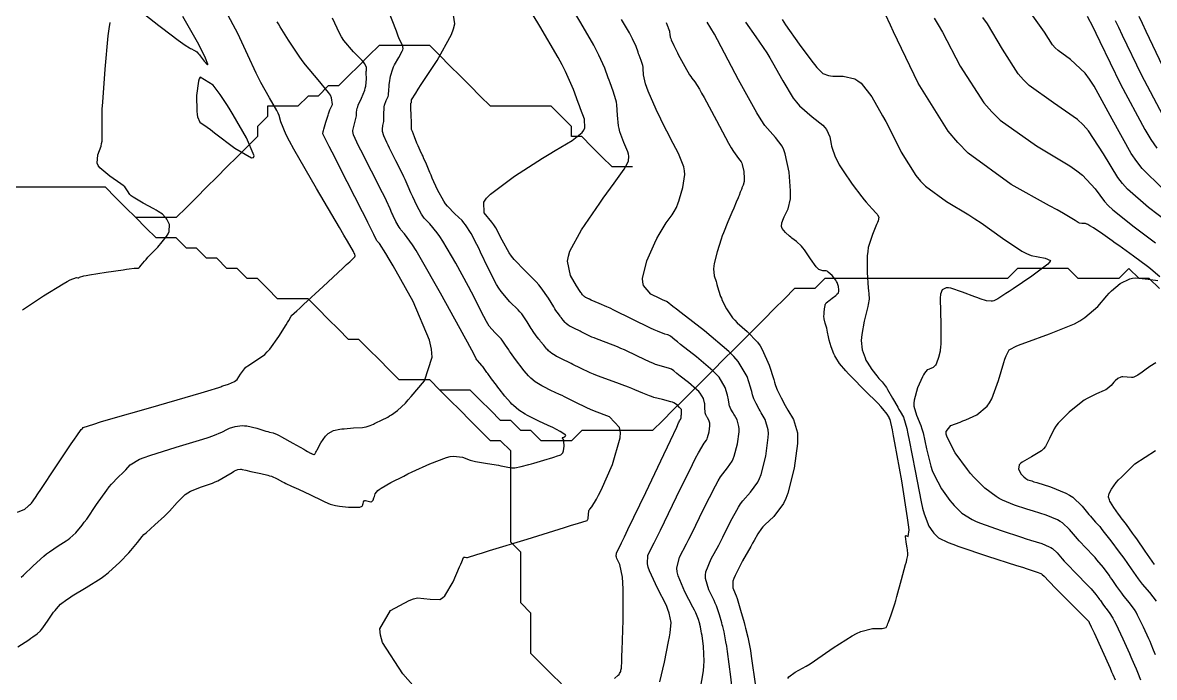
# Model space of a CAD drawing. Header units: metres. Extents: x 837117 to 838479, y 1189012 to 1191015.
# Drawn here: x 837574.9 to 837686.6, y 1190474.6 to 1190539.2 of the extents above; entities that cross this region are included whole.
import ezdxf

# ---------------------------------------------------------------- set-up
doc = ezdxf.new("R2010")
doc.units = ezdxf.units.M
doc.header["$LTSCALE"] = 0.3
for name, color, linetype in [('COTAS 10', 1, 'Continuous'), ('COTAS INT', 252, 'Continuous'), ('DRENAJE', 5, 'Continuous')]:
    doc.layers.add(name, color=color, linetype=linetype)

msp = doc.modelspace()

# ---------------------------------------------------------------- linework, layer by layer
at = {"layer": 'COTAS 10'}
for points in [[(837614.88, 1190472.2), (837612.44, 1190475), (837610.43, 1190478.09), (837610.22, 1190478.79), (837610.16, 1190479.44), (837611.21, 1190481.23), (837613.05, 1190482.24), (837613.49, 1190482.4), (837613.89, 1190482.49), (837615.11, 1190482.37), (837616.08, 1190482.33), (837616.33, 1190482.48), (837616.58, 1190482.7), (837617.4, 1190484.06), (837618.02, 1190485.53), (837618.14, 1190485.82), (837618.24, 1190486.05), (837618.4, 1190486.45), (837618.44, 1190486.49), (837618.46, 1190486.49), (837618.48, 1190486.5), (837618.59, 1190486.49), (837618.7, 1190486.48), (837618.72, 1190486.48), (837618.74, 1190486.47), (837618.78, 1190486.47), (837618.79, 1190486.47), (837618.79, 1190486.47), (837618.81, 1190486.47), (837619.72, 1190486.75), (837620.29, 1190486.92), (837620.99, 1190487.14), (837624.68, 1190488.28), (837628.37, 1190489.42), (837629.08, 1190489.64), (837629.66, 1190489.82), (837630.62, 1190490.12), (837630.69, 1190490.23), (837630.7, 1190490.28), (837630.71, 1190490.35), (837630.73, 1190490.69), (837630.79, 1190491.06), (837630.82, 1190491.15), (837630.86, 1190491.23), (837631.07, 1190491.46), (837631.54, 1190492.21), (837631.74, 1190492.62), (837631.98, 1190493.12), (837633.11, 1190495.65), (837633.88, 1190498.26), (837633.89, 1190498.8), (837633.81, 1190499.27), (837632.81, 1190500.33), (837631.33, 1190500.89), (837630.95, 1190501.05), (837630.59, 1190501.21), (837629.41, 1190501.77), (837628.39, 1190502.3), (837628.13, 1190502.43), (837627.87, 1190502.55), (837627.03, 1190502.95), (837626.32, 1190503.3), (837626.14, 1190503.39), (837625.98, 1190503.48), (837625.49, 1190503.79), (837625.07, 1190504.14), (837624.95, 1190504.25), (837624.83, 1190504.38), (837624.4, 1190504.89), (837623.97, 1190505.44), (837623.86, 1190505.58), (837623.75, 1190505.72), (837623.38, 1190506.21), (837623.05, 1190506.68), (837622.96, 1190506.81), (837622.87, 1190506.94), (837622.57, 1190507.41), (837622.24, 1190507.89), (837622.12, 1190508.02), (837622.01, 1190508.16), (837621.5, 1190508.66), (837620.96, 1190509.28), (837620.81, 1190509.5), (837620.67, 1190509.73), (837620.15, 1190510.74), (837619.46, 1190512.15), (837619.2, 1190512.64), (837618.92, 1190513.18), (837617.66, 1190515.48), (837616.38, 1190517.66), (837616.09, 1190518.11), (837615.83, 1190518.5), (837615.09, 1190519.38), (837614.54, 1190519.94), (837614.4, 1190520.12), (837614.26, 1190520.32), (837613.8, 1190521.17), (837613.41, 1190522.03), (837613.31, 1190522.24), (837613.23, 1190522.43), (837612.97, 1190523.05), (837612.65, 1190523.76), (837612.53, 1190524.02), (837612.39, 1190524.31), (837611.74, 1190525.59), (837611.11, 1190526.85), (837610.97, 1190527.13), (837610.85, 1190527.38), (837610.56, 1190528.04), (837610.43, 1190528.48), (837610.42, 1190528.59), (837610.41, 1190528.7), (837610.46, 1190529.06), (837610.54, 1190529.45), (837610.56, 1190529.57), (837610.57, 1190529.7), (837610.56, 1190530.23), (837610.58, 1190530.78), (837610.6, 1190530.92), (837610.63, 1190531.06), (837610.8, 1190531.52), (837610.97, 1190531.94), (837611, 1190532.05), (837611.02, 1190532.16), (837611.05, 1190532.53), (837611.07, 1190532.97), (837611.09, 1190533.12), (837611.11, 1190533.28), (837611.22, 1190533.93), (837611.44, 1190534.66), (837611.52, 1190534.86), (837611.61, 1190535.06), (837612.02, 1190535.78), (837612.37, 1190536.4), (837612.42, 1190536.54), (837612.45, 1190536.66), (837612.4, 1190536.98), (837612.08, 1190537.63), (837611.94, 1190537.97), (837611.79, 1190538.37), (837611.03, 1190540.38)], [(837664.84, 1190539.64), (837665.24, 1190539.01), (837665.67, 1190538.29), (837667.41, 1190534.93), (837669.73, 1190531.3), (837670.51, 1190530.42), (837671.36, 1190529.6), (837674.93, 1190527.06), (837678.23, 1190525.08), (837678.91, 1190524.61), (837679.48, 1190524.17), (837680.7, 1190522.83), (837681.62, 1190521.57), (837682.01, 1190521.17), (837682.46, 1190520.75), (837684.56, 1190519.07), (837686.66, 1190517.51)], [(837685.01, 1190539.85), (837685.34, 1190539.16), (837685.71, 1190538.38), (837687.37, 1190534.91)], [(837638.4, 1190539.22), (837638.51, 1190538.97), (837638.57, 1190538.79), (837638.59, 1190538.74), (837638.61, 1190538.69), (837638.67, 1190538.53), (837638.72, 1190538.36), (837638.73, 1190538.31), (837638.74, 1190538.26), (837638.75, 1190538.07), (837638.81, 1190537.77), (837638.85, 1190537.66), (837638.9, 1190537.53), (837639.16, 1190536.95), (837639.52, 1190536.23), (837639.63, 1190536), (837639.75, 1190535.78), (837640.24, 1190534.88), (837640.71, 1190534.07), (837640.83, 1190533.89), (837640.93, 1190533.74), (837641.22, 1190533.37), (837641.69, 1190532.65), (837641.9, 1190532.27), (837642.15, 1190531.82), (837643.35, 1190529.57), (837644.55, 1190527.32), (837644.81, 1190526.88), (837645.03, 1190526.51), (837645.54, 1190525.81), (837645.8, 1190525.49), (837645.86, 1190525.36), (837645.91, 1190525.22), (837646.05, 1190524.54), (837646.11, 1190523.85), (837646.11, 1190523.7), (837646.1, 1190523.56), (837646.01, 1190523.19), (837645.88, 1190522.92), (837645.85, 1190522.84), (837645.82, 1190522.76), (837645.71, 1190522.48), (837645.59, 1190522.16), (837645.54, 1190522.05), (837645.5, 1190521.94), (837645.31, 1190521.5), (837645.06, 1190520.92), (837644.88, 1190520.5), (837644.48, 1190519.58), (837644.04, 1190518.5), (837643.93, 1190518.18), (837643.81, 1190517.86), (837643.42, 1190516.61), (837643.14, 1190515.46), (837643.1, 1190515.19), (837643.08, 1190514.95), (837643.15, 1190514.25), (837643.32, 1190513.69), (837643.36, 1190513.54), (837643.4, 1190513.39), (837643.56, 1190512.84), (837643.77, 1190512.22), (837643.85, 1190512.03), (837643.94, 1190511.82), (837644.35, 1190511), (837644.96, 1190510.1), (837645.17, 1190509.86), (837645.4, 1190509.61), (837646.4, 1190508.74), (837647.41, 1190507.7), (837647.66, 1190507.35), (837647.88, 1190506.98), (837648.55, 1190505.42), (837649.01, 1190504.02), (837649.09, 1190503.75), (837649.16, 1190503.53), (837649.27, 1190503.17), (837649.34, 1190503.01), (837649.39, 1190502.92), (837649.44, 1190502.8), (837649.74, 1190502.22), (837650.15, 1190501.46), (837650.28, 1190501.23), (837650.41, 1190500.99), (837650.96, 1190500.08), (837651.34, 1190498.75), (837651.36, 1190498.26), (837651.35, 1190497.71), (837651.04, 1190495.26), (837650.4, 1190492.82), (837650.19, 1190492.28), (837649.96, 1190491.79), (837649.01, 1190490.5), (837648.13, 1190489.68), (837647.95, 1190489.49), (837647.79, 1190489.31), (837647.43, 1190488.8), (837647.08, 1190488.14), (837646.93, 1190487.87), (837646.76, 1190487.56), (837645.94, 1190486.13), (837645.2, 1190484.7), (837645.08, 1190484.4), (837644.99, 1190484.13), (837644.98, 1190483.48), (837645.22, 1190482.9), (837645.31, 1190482.67), (837645.39, 1190482.42), (837645.74, 1190481.27), (837646.08, 1190480.05), (837646.17, 1190479.76), (837646.24, 1190479.48), (837646.46, 1190478.62), (837646.71, 1190477.29), (837646.8, 1190476.72), (837646.9, 1190476.05), (837647.34, 1190472.89)], [(837686.71, 1190505.66), (837686.12, 1190505.31), (837685.61, 1190504.94), (837685.48, 1190504.84), (837685.35, 1190504.75), (837684.93, 1190504.45), (837684.54, 1190504.26), (837684.42, 1190504.23), (837684.3, 1190504.21), (837683.86, 1190504.24), (837683.45, 1190504.28), (837683.35, 1190504.27), (837683.25, 1190504.25), (837682.96, 1190504.12), (837682.7, 1190503.9), (837682.63, 1190503.83), (837682.56, 1190503.76), (837682.29, 1190503.44), (837681.91, 1190503.1), (837681.76, 1190503.01), (837681.6, 1190502.93), (837680.86, 1190502.62), (837679.92, 1190502.16), (837679.63, 1190501.97), (837679.33, 1190501.76), (837678.14, 1190500.79), (837677.07, 1190499.7), (837676.85, 1190499.42), (837676.66, 1190499.14), (837676.22, 1190498.21), (837675.81, 1190497.4), (837675.63, 1190497.19), (837675.42, 1190497), (837674.42, 1190496.38), (837673.51, 1190495.86), (837673.35, 1190495.72), (837673.23, 1190495.59), (837673.15, 1190495.17), (837673.34, 1190494.82), (837673.39, 1190494.73), (837673.45, 1190494.65), (837673.67, 1190494.42), (837673.87, 1190494.25), (837673.92, 1190494.22), (837673.96, 1190494.19), (837674.07, 1190494.13), (837674.46, 1190494.01), (837674.68, 1190493.94), (837674.95, 1190493.86), (837676.32, 1190493.42), (837677.83, 1190492.81), (837678.18, 1190492.61), (837678.5, 1190492.4), (837679.44, 1190491.53), (837680.1, 1190490.72), (837680.25, 1190490.53), (837680.39, 1190490.38), (837680.76, 1190489.96), (837681.16, 1190489.51), (837681.31, 1190489.32), (837681.48, 1190489.11), (837682.25, 1190488.12), (837683.09, 1190486.99), (837683.32, 1190486.69), (837683.53, 1190486.39), (837684.25, 1190485.34), (837684.95, 1190484.36), (837685.14, 1190484.1), (837685.34, 1190483.85), (837686.06, 1190483), (837686.73, 1190482.16)]]:
    msp.add_lwpolyline(points, dxfattribs=at)
at = {"layer": 'COTAS INT'}
for points in [[(837637.78, 1190474.19), (837638.23, 1190476.14), (837638.64, 1190478.19), (837638.72, 1190478.64), (837638.79, 1190479.04), (837638.91, 1190480.05), (837638.71, 1190480.99), (837638.58, 1190481.33), (837638.42, 1190481.72), (837637.56, 1190483.45), (837636.76, 1190485.15), (837636.64, 1190485.52), (837636.55, 1190485.85), (837636.6, 1190486.7), (837637.23, 1190487.92), (837637.52, 1190488.49), (837637.85, 1190489.16), (837639.43, 1190492.44), (837640.99, 1190495.64), (837641.31, 1190496.27), (837641.58, 1190496.79), (837642.15, 1190497.73), (837642.38, 1190498.04), (837642.43, 1190498.16), (837642.48, 1190498.29), (837642.63, 1190498.87), (837642.71, 1190499.45), (837642.71, 1190499.58), (837642.7, 1190499.7), (837642.62, 1190500.02), (837642.49, 1190500.24), (837642.45, 1190500.29), (837642.42, 1190500.35), (837642.32, 1190500.53), (837642.26, 1190500.73), (837642.24, 1190500.8), (837642.24, 1190500.87), (837642.23, 1190501.16), (837642.22, 1190501.5), (837642.21, 1190501.61), (837642.19, 1190501.72), (837642.07, 1190502.14), (837641.76, 1190502.66), (837641.61, 1190502.82), (837641.44, 1190503), (837640.61, 1190503.71), (837639.78, 1190504.36), (837639.61, 1190504.49), (837639.47, 1190504.61), (837639.17, 1190504.89), (837638.94, 1190505.04), (837638.83, 1190505.08), (837638.72, 1190505.12), (837638.16, 1190505.27), (837637.36, 1190505.51), (837637.09, 1190505.62), (837636.81, 1190505.74), (837635.58, 1190506.32), (837634.28, 1190506.94), (837633.94, 1190507.09), (837633.61, 1190507.23), (837632.48, 1190507.67), (837631.52, 1190508.03), (837631.29, 1190508.12), (837631.08, 1190508.21), (837630.48, 1190508.49), (837630.02, 1190508.72), (837629.91, 1190508.78), (837629.79, 1190508.84), (837629.41, 1190509.01), (837629.09, 1190509.17), (837629.02, 1190509.21), (837628.94, 1190509.25), (837628.72, 1190509.39), (837628.54, 1190509.55), (837628.48, 1190509.6), (837628.43, 1190509.65), (837628.23, 1190509.88), (837628.04, 1190510.13), (837627.99, 1190510.19), (837627.95, 1190510.26), (837627.78, 1190510.48), (837627.53, 1190510.84), (837627.43, 1190511), (837627.32, 1190511.18), (837626.8, 1190512.04), (837626.07, 1190513.06), (837625.83, 1190513.36), (837625.57, 1190513.65), (837624.48, 1190514.73), (837623.41, 1190515.86), (837623.15, 1190516.19), (837622.92, 1190516.52), (837622.21, 1190517.77), (837621.59, 1190518.97), (837621.4, 1190519.26), (837621.21, 1190519.55), (837620.45, 1190520.46), (837620.42, 1190521.52), (837620.68, 1190521.89), (837621.06, 1190522.3), (837623.43, 1190524.08), (837626.22, 1190525.85), (837626.86, 1190526.25), (837627.45, 1190526.61), (837629.13, 1190527.6), (837630.11, 1190528.37), (837630.27, 1190528.6), (837630.38, 1190528.83), (837630.34, 1190529.7), (837629.96, 1190530.7), (837629.84, 1190531), (837629.72, 1190531.33), (837629.27, 1190532.61), (837628.46, 1190534.41), (837628.13, 1190535.05), (837627.74, 1190535.77), (837625.93, 1190538.88), (837624.17, 1190541.82)], [(837641.75, 1190473.39), (837642.07, 1190475.3), (837642.11, 1190475.77), (837642.14, 1190476.23), (837642.09, 1190477.68), (837641.94, 1190478.78), (837641.9, 1190479), (837641.87, 1190479.2), (837641.8, 1190479.62), (837641.73, 1190479.85), (837641.71, 1190479.93), (837641.69, 1190480.01), (837641.6, 1190480.35), (837641.32, 1190481), (837641.19, 1190481.27), (837641.03, 1190481.58), (837640.24, 1190483.07), (837639.58, 1190484.67), (837639.5, 1190485.05), (837639.47, 1190485.41), (837639.71, 1190486.51), (837640.41, 1190487.8), (837640.65, 1190488.28), (837640.92, 1190488.82), (837642.09, 1190491.23), (837643.26, 1190493.53), (837643.52, 1190494.01), (837643.77, 1190494.42), (837644.44, 1190495.32), (837644.9, 1190495.96), (837645.02, 1190496.2), (837645.12, 1190496.47), (837645.43, 1190497.67), (837645.59, 1190498.87), (837645.59, 1190499.14), (837645.58, 1190499.39), (837645.4, 1190500.04), (837645.13, 1190500.49), (837645.06, 1190500.6), (837645, 1190500.72), (837644.79, 1190501.09), (837644.65, 1190501.42), (837644.62, 1190501.5), (837644.6, 1190501.58), (837644.58, 1190501.83), (837644.53, 1190502.18), (837644.5, 1190502.32), (837644.46, 1190502.48), (837644.23, 1190503.23), (837643.62, 1190504.24), (837643.34, 1190504.55), (837643.01, 1190504.89), (837641.4, 1190506.27), (837639.83, 1190507.48), (837639.52, 1190507.72), (837639.27, 1190507.92), (837638.83, 1190508.28), (837638.7, 1190508.37), (837638.65, 1190508.39), (837638.58, 1190508.42), (837638.27, 1190508.5), (837637.55, 1190508.77), (837637.23, 1190508.92), (837636.86, 1190509.09), (837635.06, 1190509.97), (837633.25, 1190510.86), (837632.87, 1190511.04), (837632.54, 1190511.2), (837631.78, 1190511.53), (837631.41, 1190511.67), (837631.33, 1190511.7), (837631.25, 1190511.73), (837631.02, 1190511.84), (837630.84, 1190511.93), (837630.79, 1190511.96), (837630.75, 1190511.98), (837630.61, 1190512.05), (837630.48, 1190512.11), (837630.45, 1190512.12), (837630.42, 1190512.14), (837630.34, 1190512.19), (837630.27, 1190512.25), (837630.23, 1190512.29), (837630.15, 1190512.38), (837630.08, 1190512.47), (837630.06, 1190512.5), (837630.04, 1190512.52), (837629.98, 1190512.61), (837629.78, 1190512.91), (837629.68, 1190513.07), (837629.56, 1190513.27), (837628.96, 1190514.26), (837628.68, 1190515.7), (837628.76, 1190516.17), (837628.91, 1190516.67), (837630.04, 1190518.77), (837631.49, 1190520.89), (837631.85, 1190521.4), (837632.2, 1190521.89), (837633.28, 1190523.39), (837634.08, 1190524.52), (837634.25, 1190524.76), (837634.39, 1190524.99), (837634.7, 1190525.54), (837634.72, 1190526.06), (837634.68, 1190526.25), (837634.62, 1190526.46), (837634.24, 1190527.4), (837633.83, 1190528.46), (837633.76, 1190528.76), (837633.69, 1190529.05), (837633.6, 1190530.1), (837633.54, 1190531.1), (837633.5, 1190531.36), (837633.45, 1190531.61), (837633.19, 1190532.46), (837632.87, 1190533.29), (837632.78, 1190533.53), (837632.68, 1190533.78), (837632.35, 1190534.73), (837631.77, 1190536.01), (837631.53, 1190536.47), (837631.26, 1190536.98), (837629.97, 1190539.2), (837628.56, 1190541.58)], [(837574.41, 1190490.95), (837575.15, 1190491.23), (837575.47, 1190491.54), (837575.54, 1190491.6), (837575.6, 1190491.65), (837575.71, 1190491.74), (837575.75, 1190491.77), (837575.76, 1190491.78), (837575.77, 1190491.78), (837575.8, 1190491.81), (837576.19, 1190492.38), (837576.42, 1190492.73), (837576.71, 1190493.16), (837578.21, 1190495.42), (837579.73, 1190497.68), (837580.03, 1190498.12), (837580.27, 1190498.48), (837580.71, 1190499.08), (837580.79, 1190499.16), (837580.82, 1190499.18), (837580.83, 1190499.2), (837580.9, 1190499.28), (837581.96, 1190499.63), (837582.61, 1190499.83), (837583.41, 1190500.06), (837587.58, 1190501.27), (837591.75, 1190502.47), (837592.55, 1190502.7), (837593.2, 1190502.89), (837594.28, 1190503.23), (837594.48, 1190503.31), (837594.58, 1190503.35), (837594.69, 1190503.39), (837595.25, 1190503.55), (837595.84, 1190503.82), (837595.97, 1190503.92), (837596.09, 1190504.03), (837596.43, 1190504.53), (837596.81, 1190505.08), (837596.96, 1190505.23), (837597.13, 1190505.37), (837597.91, 1190505.85), (837598.82, 1190506.5), (837599.06, 1190506.75), (837599.31, 1190507.02), (837600.21, 1190508.25), (837600.93, 1190509.41), (837601.07, 1190509.64), (837601.18, 1190509.83), (837601.38, 1190510.19), (837601.41, 1190510.28), (837601.42, 1190510.29), (837601.43, 1190510.31), (837601.46, 1190510.33), (837601.96, 1190510.78), (837602.26, 1190511.05), (837602.63, 1190511.4), (837604.57, 1190513.2), (837606.51, 1190515), (837606.88, 1190515.36), (837607.19, 1190515.64), (837607.7, 1190516.13), (837607.74, 1190516.21), (837607.74, 1190516.23), (837607.74, 1190516.25), (837607.71, 1190516.33), (837607.68, 1190516.4), (837607.67, 1190516.41), (837607.66, 1190516.42), (837607.65, 1190516.44), (837607.65, 1190516.44), (837607.65, 1190516.45), (837607.64, 1190516.45), (837607.64, 1190516.45), (837607.64, 1190516.46), (837607.64, 1190516.46), (837607.64, 1190516.46), (837607.64, 1190516.46), (837607.62, 1190516.49), (837607.6, 1190516.53), (837607.55, 1190516.63), (837606.96, 1190517.66), (837606.6, 1190518.26), (837606.17, 1190519), (837603.91, 1190522.84), (837601.68, 1190526.73), (837601.25, 1190527.51), (837600.91, 1190528.16), (837600.38, 1190529.43), (837600.23, 1190530.05), (837600.12, 1190530.29), (837599.99, 1190530.56), (837599.29, 1190531.8), (837598.42, 1190533.32), (837598.19, 1190533.77), (837597.96, 1190534.23), (837597.14, 1190535.99), (837596.35, 1190537.72), (837596.14, 1190538.15), (837595.93, 1190538.56), (837595.2, 1190539.91)], [(837574.45, 1190477.65), (837575.53, 1190478.36), (837575.75, 1190478.51), (837575.95, 1190478.64), (837576.38, 1190478.93), (837576.68, 1190479.24), (837576.79, 1190479.38), (837576.91, 1190479.53), (837577.44, 1190480.28), (837577.99, 1190481.06), (837578.13, 1190481.24), (837578.26, 1190481.41), (837578.67, 1190481.86), (837579.28, 1190482.32), (837579.54, 1190482.49), (837579.83, 1190482.68), (837581.2, 1190483.49), (837582.69, 1190484.44), (837583.06, 1190484.71), (837583.41, 1190484.99), (837584.53, 1190486), (837585.41, 1190486.92), (837585.61, 1190487.14), (837585.78, 1190487.35), (837586.25, 1190487.96), (837586.72, 1190488.53), (837586.9, 1190488.72), (837587.1, 1190488.91), (837587.98, 1190489.7), (837588.93, 1190490.55), (837589.17, 1190490.79), (837589.4, 1190491.03), (837590.17, 1190491.9), (837590.97, 1190492.67), (837591.23, 1190492.84), (837591.5, 1190493), (837592.58, 1190493.45), (837593.67, 1190493.81), (837593.93, 1190493.92), (837594.19, 1190494.03), (837594.98, 1190494.47), (837595.59, 1190494.85), (837595.72, 1190494.93), (837595.84, 1190495), (837596.16, 1190495.14), (837596.42, 1190495.17), (837596.5, 1190495.16), (837596.59, 1190495.15), (837596.96, 1190495.07), (837597.43, 1190494.94), (837597.59, 1190494.91), (837597.75, 1190494.87), (837598.42, 1190494.75), (837599.11, 1190494.59), (837599.29, 1190494.53), (837599.46, 1190494.47), (837600.03, 1190494.21), (837600.57, 1190493.92), (837600.72, 1190493.85), (837600.88, 1190493.77), (837601.46, 1190493.51), (837602.13, 1190493.22), (837602.34, 1190493.12), (837602.57, 1190493.01), (837603.47, 1190492.57), (837604.33, 1190492.15), (837604.54, 1190492.05), (837604.72, 1190491.97), (837605.26, 1190491.73), (837605.79, 1190491.58), (837605.98, 1190491.55), (837606.19, 1190491.52), (837607.07, 1190491.44), (837607.89, 1190491.42), (837608.05, 1190491.42), (837608.18, 1190491.44), (837608.42, 1190491.52), (837608.48, 1190491.66), (837608.5, 1190491.71), (837608.51, 1190491.75), (837608.56, 1190491.94), (837608.66, 1190492.08), (837608.71, 1190492.09), (837608.76, 1190492.1), (837609, 1190492.02), (837609.26, 1190491.96), (837609.31, 1190491.96), (837609.36, 1190491.98), (837609.5, 1190492.13), (837609.58, 1190492.36), (837609.61, 1190492.43), (837609.63, 1190492.49), (837609.69, 1190492.74), (837609.96, 1190493.06), (837610.11, 1190493.18), (837610.3, 1190493.3), (837611.23, 1190493.85), (837612.52, 1190494.5), (837612.92, 1190494.7), (837613.35, 1190494.91), (837615.09, 1190495.71), (837616.73, 1190496.32), (837617.09, 1190496.41), (837617.43, 1190496.46), (837618.31, 1190496.36), (837619.08, 1190496.06), (837619.33, 1190495.99), (837619.61, 1190495.92), (837620.77, 1190495.72), (837621.86, 1190495.56), (837622.1, 1190495.52), (837622.3, 1190495.48), (837622.8, 1190495.36), (837623.19, 1190495.31), (837623.33, 1190495.31), (837623.47, 1190495.32), (837624.1, 1190495.43), (837624.87, 1190495.63), (837625.11, 1190495.69), (837625.35, 1190495.76), (837626.34, 1190496.06), (837627.24, 1190496.34), (837627.43, 1190496.4), (837627.6, 1190496.45), (837628, 1190496.59), (837628.2, 1190496.78), (837628.24, 1190496.87), (837628.27, 1190496.97), (837628.33, 1190497.46), (837628.31, 1190497.93), (837628.3, 1190498.03), (837628.28, 1190498.1), (837628.19, 1190498.24), (837628.15, 1190498.27), (837628.17, 1190498.29), (837628.2, 1190498.3), (837628.41, 1190498.37), (837628.52, 1190498.5), (837628.48, 1190498.55), (837628.42, 1190498.61), (837627.95, 1190498.9), (837627.23, 1190499.27), (837627, 1190499.38), (837626.77, 1190499.49), (837625.84, 1190499.92), (837624.93, 1190500.37), (837624.71, 1190500.48), (837624.5, 1190500.6), (837623.88, 1190500.99), (837623.34, 1190501.44), (837623.19, 1190501.58), (837623.04, 1190501.74), (837622.48, 1190502.39), (837621.94, 1190503.09), (837621.8, 1190503.27), (837621.66, 1190503.45), (837621.19, 1190504.08), (837620.8, 1190504.6), (837620.72, 1190504.72), (837620.64, 1190504.82), (837620.46, 1190505.1), (837620.32, 1190505.29), (837620.27, 1190505.35), (837620.22, 1190505.41), (837620.01, 1190505.62), (837619.79, 1190505.88), (837619.72, 1190505.97), (837619.66, 1190506.07), (837619.45, 1190506.49), (837618.81, 1190507.7), (837618.48, 1190508.3), (837618.09, 1190509.02), (837616.13, 1190512.55), (837614.14, 1190516.05), (837613.73, 1190516.74), (837613.38, 1190517.31), (837612.61, 1190518.4), (837612.24, 1190518.77), (837612.15, 1190518.9), (837612.06, 1190519.03), (837611.75, 1190519.6), (837611.48, 1190520.17), (837611.42, 1190520.31), (837611.36, 1190520.44), (837611.19, 1190520.85), (837610.82, 1190521.64), (837610.64, 1190522), (837610.42, 1190522.44), (837609.35, 1190524.55), (837608.28, 1190526.65), (837608.07, 1190527.07), (837607.89, 1190527.43), (837607.55, 1190528.14), (837607.5, 1190528.47), (837607.51, 1190528.59), (837607.52, 1190528.71), (837607.65, 1190529.24), (837607.8, 1190529.77), (837607.83, 1190529.9), (837607.85, 1190530.02), (837607.87, 1190530.38), (837607.94, 1190530.77), (837607.99, 1190530.92), (837608.04, 1190531.08), (837608.36, 1190531.77), (837608.67, 1190532.55), (837608.73, 1190532.75), (837608.78, 1190532.95), (837608.83, 1190533.66), (837608.82, 1190534.25), (837608.82, 1190534.38), (837608.83, 1190534.49), (837608.86, 1190534.79), (837608.69, 1190535.15), (837608.56, 1190535.31), (837608.41, 1190535.49), (837607.57, 1190536.33), (837606.62, 1190537.45), (837606.39, 1190537.8), (837606.17, 1190538.17), (837605.5, 1190539.65)], [(837586.99, 1190540.01), (837588.38, 1190538.94), (837589.71, 1190537.91), (837590, 1190537.69), (837590.27, 1190537.49), (837590.96, 1190537), (837591.39, 1190536.73), (837591.49, 1190536.67), (837591.58, 1190536.62), (837591.81, 1190536.5), (837591.96, 1190536.43), (837591.99, 1190536.41), (837592.02, 1190536.39), (837592.12, 1190536.32), (837592.28, 1190536.13), (837592.36, 1190536.04), (837592.44, 1190535.93), (837592.85, 1190535.41), (837593.16, 1190535.06), (837593.19, 1190535.07), (837593.19, 1190535.12), (837592.98, 1190535.7), (837592.4, 1190536.86), (837592.17, 1190537.29), (837591.91, 1190537.76), (837590.73, 1190539.83)], [(837633.32, 1190474.52), (837633.68, 1190474.86), (837633.75, 1190474.94), (837633.81, 1190475.01), (837633.92, 1190475.22), (837633.94, 1190475.34), (837633.94, 1190475.37), (837633.95, 1190475.39), (837633.96, 1190475.42), (837633.97, 1190475.44), (837633.97, 1190475.45), (837633.97, 1190475.47), (837633.99, 1190475.53), (837634.02, 1190476.31), (837634.04, 1190476.77), (837634.06, 1190477.34), (837634.15, 1190480.28), (837634.16, 1190483.33), (837634.13, 1190483.97), (837634.09, 1190484.53), (837633.82, 1190485.78), (837633.55, 1190486.36), (837633.5, 1190486.49), (837633.47, 1190486.6), (837633.49, 1190486.88), (837634, 1190487.92), (837634.29, 1190488.51), (837634.63, 1190489.22), (837636.39, 1190492.89), (837638.18, 1190496.61), (837638.54, 1190497.37), (837638.84, 1190498.01), (837639.44, 1190499.32), (837639.63, 1190499.76), (837639.68, 1190499.85), (837639.71, 1190499.93), (837639.81, 1190500.08), (837639.85, 1190500.15), (837639.86, 1190500.18), (837639.87, 1190500.2), (837639.89, 1190500.31), (837639.89, 1190500.45), (837639.89, 1190500.5), (837639.9, 1190500.55), (837639.91, 1190500.74), (837639.91, 1190500.92), (837639.92, 1190500.96), (837639.92, 1190500.99), (837639.91, 1190501.05), (837639.89, 1190501.08), (837639.88, 1190501.09), (837639.87, 1190501.1), (837639.82, 1190501.15), (837639.74, 1190501.23), (837639.7, 1190501.26), (837639.67, 1190501.3), (837639.51, 1190501.49), (837639.17, 1190501.71), (837639.02, 1190501.77), (837638.85, 1190501.83), (837638.05, 1190502.04), (837637.17, 1190502.26), (837636.96, 1190502.33), (837636.75, 1190502.4), (837636.11, 1190502.66), (837635.32, 1190503.01), (837635.02, 1190503.13), (837634.68, 1190503.26), (837633.17, 1190503.81), (837631.62, 1190504.39), (837631.25, 1190504.54), (837630.92, 1190504.68), (837629.95, 1190505.13), (837629.21, 1190505.51), (837629.02, 1190505.6), (837628.83, 1190505.7), (837628.22, 1190505.99), (837627.7, 1190506.24), (837627.58, 1190506.3), (837627.46, 1190506.37), (837627.11, 1190506.59), (837626.8, 1190506.84), (837626.72, 1190506.93), (837626.63, 1190507.02), (837626.32, 1190507.39), (837626.01, 1190507.78), (837625.93, 1190507.89), (837625.85, 1190507.99), (837625.58, 1190508.34), (837625.29, 1190508.76), (837625.19, 1190508.91), (837625.09, 1190509.06), (837624.68, 1190509.72), (837624.15, 1190510.48), (837623.98, 1190510.69), (837623.79, 1190510.9), (837622.99, 1190511.69), (837622.13, 1190512.69), (837621.9, 1190513.03), (837621.67, 1190513.4), (837620.85, 1190514.99), (837620.1, 1190516.59), (837619.92, 1190516.98), (837619.74, 1190517.34), (837619.18, 1190518.42), (837618.62, 1190519.27), (837618.45, 1190519.48), (837618.27, 1190519.69), (837617.56, 1190520.36), (837616.84, 1190521.1), (837616.65, 1190521.35), (837616.47, 1190521.62), (837615.85, 1190522.74), (837615.33, 1190523.88), (837615.21, 1190524.16), (837615.09, 1190524.43), (837614.75, 1190525.24), (837614.48, 1190525.88), (837614.42, 1190526.04), (837614.35, 1190526.18), (837614.14, 1190526.62), (837613.94, 1190527.05), (837613.88, 1190527.19), (837613.81, 1190527.34), (837613.57, 1190527.94), (837613.37, 1190528.49), (837613.33, 1190528.6), (837613.3, 1190528.69), (837613.27, 1190528.89), (837613.29, 1190529.12), (837613.28, 1190529.24), (837613.28, 1190529.38), (837613.25, 1190530.09), (837613.22, 1190530.79), (837613.22, 1190530.93), (837613.22, 1190531.04), (837613.23, 1190531.26), (837613.26, 1190531.32), (837613.27, 1190531.34), (837613.27, 1190531.36), (837613.27, 1190531.41), (837613.28, 1190531.48), (837613.28, 1190531.5), (837613.28, 1190531.52), (837613.3, 1190531.61), (837613.7, 1190532.27), (837613.94, 1190532.65), (837614.24, 1190533.11), (837615.81, 1190535.49), (837617.23, 1190538.03), (837617.44, 1190538.59), (837617.57, 1190539.08), (837617.36, 1190540.38)], [(837645.08, 1190472.07), (837644.79, 1190474.68), (837644.45, 1190477.19), (837644.37, 1190477.71), (837644.3, 1190478.15), (837644.13, 1190479.12), (837643.99, 1190479.67), (837643.94, 1190479.84), (837643.89, 1190480.03), (837643.67, 1190480.81), (837643.36, 1190481.71), (837643.25, 1190481.97), (837643.13, 1190482.24), (837642.61, 1190483.27), (837642.29, 1190484.4), (837642.29, 1190484.72), (837642.33, 1190485.06), (837642.83, 1190486.32), (837643.58, 1190487.68), (837643.79, 1190488.08), (837644, 1190488.48), (837644.76, 1190490.01), (837645.52, 1190491.42), (837645.74, 1190491.75), (837645.95, 1190492.05), (837646.73, 1190492.91), (837647.43, 1190493.88), (837647.6, 1190494.24), (837647.76, 1190494.64), (837648.24, 1190496.46), (837648.47, 1190498.29), (837648.48, 1190498.7), (837648.46, 1190499.07), (837648.18, 1190500.06), (837647.77, 1190500.74), (837647.67, 1190500.92), (837647.57, 1190501.09), (837647.27, 1190501.66), (837647.05, 1190502.11), (837647.01, 1190502.21), (837646.97, 1190502.3), (837646.92, 1190502.5), (837646.85, 1190502.85), (837646.8, 1190503.03), (837646.73, 1190503.25), (837646.39, 1190504.33), (837645.49, 1190505.81), (837645.07, 1190506.28), (837644.58, 1190506.79), (837642.19, 1190508.83), (837639.87, 1190510.61), (837639.43, 1190510.96), (837639.07, 1190511.23), (837638.5, 1190511.68), (837638.47, 1190511.7), (837638.46, 1190511.7), (837638.45, 1190511.71), (837638.38, 1190511.73), (837638.1, 1190511.84), (837637.96, 1190511.92), (837637.78, 1190512), (837636.88, 1190512.44), (837636.16, 1190513.28), (837636.09, 1190513.61), (837636.08, 1190513.99), (837636.51, 1190515.71), (837637.29, 1190517.5), (837637.49, 1190517.93), (837637.7, 1190518.32), (837638.41, 1190519.46), (837638.98, 1190520.27), (837639.1, 1190520.44), (837639.2, 1190520.59), (837639.41, 1190520.98), (837639.57, 1190521.43), (837639.64, 1190521.62), (837639.71, 1190521.85), (837640.06, 1190522.94), (837640.24, 1190524.24), (837640.21, 1190524.61), (837640.15, 1190524.98), (837639.62, 1190526.31), (837638.82, 1190527.8), (837638.59, 1190528.27), (837638.34, 1190528.75), (837637.41, 1190530.66), (837636.63, 1190532.44), (837636.48, 1190532.83), (837636.36, 1190533.18), (837636.17, 1190534.08), (837636.14, 1190534.68), (837636.12, 1190534.83), (837636.09, 1190534.99), (837635.93, 1190535.49), (837635.74, 1190535.99), (837635.68, 1190536.14), (837635.63, 1190536.29), (837635.43, 1190536.85), (837635.08, 1190537.62), (837634.94, 1190537.89), (837634.78, 1190538.2), (837634.01, 1190539.52)], [(837649.84, 1190539.51), (837650.18, 1190539.01), (837651.53, 1190537.09), (837652.76, 1190535.43), (837653.03, 1190535.08), (837653.26, 1190534.79), (837653.86, 1190534.19), (837654.4, 1190533.99), (837654.6, 1190533.96), (837654.83, 1190533.94), (837655.86, 1190533.95), (837657.01, 1190533.68), (837657.31, 1190533.48), (837657.62, 1190533.23), (837658.68, 1190531.89), (837659.75, 1190530.03), (837660.06, 1190529.46), (837660.38, 1190528.85), (837661.58, 1190526.45), (837663.02, 1190524.14), (837663.48, 1190523.59), (837663.98, 1190523.08), (837666.04, 1190521.58), (837668.26, 1190520.27), (837668.86, 1190519.88), (837669.46, 1190519.48), (837671.57, 1190517.95), (837673.48, 1190516.67), (837673.95, 1190516.44), (837674.39, 1190516.25), (837675.77, 1190516), (837676.3, 1190515.77), (837676.22, 1190515.6), (837676.03, 1190515.39), (837674.48, 1190514.22), (837672.62, 1190512.97), (837672.23, 1190512.71), (837671.89, 1190512.49), (837671.13, 1190511.98), (837670.71, 1190511.78), (837670.58, 1190511.75), (837670.46, 1190511.73), (837670.01, 1190511.77), (837669.37, 1190511.97), (837669.13, 1190512.06), (837668.85, 1190512.16), (837667.64, 1190512.64), (837666.47, 1190513.02), (837666.24, 1190513.06), (837666.03, 1190513.06), (837665.61, 1190512.85), (837665.47, 1190512.42), (837665.45, 1190512.3), (837665.44, 1190512.17), (837665.43, 1190511.67), (837665.46, 1190511.04), (837665.47, 1190510.82), (837665.47, 1190510.58), (837665.49, 1190509.57), (837665.49, 1190508.57), (837665.49, 1190508.35), (837665.49, 1190508.15), (837665.49, 1190507.59), (837665.46, 1190507.13), (837665.44, 1190506.98), (837665.41, 1190506.83), (837665.27, 1190506.2), (837665.08, 1190505.64), (837665.02, 1190505.52), (837664.96, 1190505.42), (837664.73, 1190505.2), (837664.49, 1190505.09), (837664.42, 1190505.06), (837664.36, 1190505.04), (837664.15, 1190504.96), (837663.88, 1190504.65), (837663.78, 1190504.48), (837663.68, 1190504.27), (837663.2, 1190503.2), (837662.86, 1190501.98), (837662.83, 1190501.68), (837662.83, 1190501.4), (837663.09, 1190500.49), (837663.52, 1190499.49), (837663.63, 1190499.15), (837663.74, 1190498.77), (837664.08, 1190497.17), (837664.5, 1190495.47), (837664.65, 1190495.03), (837664.82, 1190494.62), (837665.57, 1190493.24), (837666.38, 1190492.1), (837666.6, 1190491.83), (837666.81, 1190491.58), (837667.55, 1190490.85), (837668.57, 1190490.22), (837668.97, 1190490.03), (837669.41, 1190489.84), (837671.43, 1190489.12), (837673.46, 1190488.46), (837673.92, 1190488.32), (837674.33, 1190488.18), (837675.44, 1190487.83), (837676.17, 1190487.53), (837676.34, 1190487.44), (837676.5, 1190487.34), (837676.95, 1190486.92), (837677.47, 1190486.32), (837677.67, 1190486.1), (837677.89, 1190485.87), (837678.9, 1190484.83), (837679.9, 1190483.81), (837680.11, 1190483.58), (837680.31, 1190483.38), (837680.78, 1190482.82), (837681.08, 1190482.43), (837681.15, 1190482.32), (837681.23, 1190482.22), (837681.48, 1190481.85), (837681.72, 1190481.51), (837681.79, 1190481.43), (837681.85, 1190481.34), (837682.11, 1190481.04), (837682.46, 1190480.47), (837682.6, 1190480.21), (837682.75, 1190479.91), (837683.44, 1190478.45), (837684.09, 1190476.99), (837684.23, 1190476.68), (837684.34, 1190476.43), (837684.59, 1190475.86), (837684.75, 1190475.47), (837684.81, 1190475.32), (837684.88, 1190475.16), (837685.2, 1190474.41)], [(837687.08, 1190514.13), (837686.43, 1190514.71), (837686.17, 1190514.92), (837685.87, 1190515.15), (837684.48, 1190516.18), (837683.04, 1190517.22), (837682.7, 1190517.46), (837682.38, 1190517.69), (837681.47, 1190518.34), (837680.83, 1190518.79), (837680.69, 1190518.89), (837680.56, 1190518.97), (837680.2, 1190519.19), (837679.98, 1190519.31), (837679.93, 1190519.33), (837679.88, 1190519.35), (837679.77, 1190519.4), (837679.66, 1190519.41), (837679.62, 1190519.41), (837679.58, 1190519.41), (837679.4, 1190519.41), (837679.18, 1190519.44), (837679.11, 1190519.47), (837679.03, 1190519.5), (837678.74, 1190519.7), (837677.59, 1190520.39), (837676.97, 1190520.74), (837676.22, 1190521.16), (837672.43, 1190523.25), (837668.2, 1190526.34), (837667.18, 1190527.38), (837666.21, 1190528.5), (837663.27, 1190533.25), (837661.22, 1190537.5), (837660.83, 1190538.31), (837660.52, 1190538.97), (837660.02, 1190540.01)], [(837687.87, 1190519.54), (837685.96, 1190520.97), (837683.91, 1190522.78), (837683.41, 1190523.35), (837682.95, 1190523.93), (837681.54, 1190526.27), (837680.05, 1190528.56), (837679.53, 1190529.13), (837678.98, 1190529.66), (837676.6, 1190531.32), (837674.2, 1190533.02), (837673.64, 1190533.58), (837673.11, 1190534.17), (837671.56, 1190536.6), (837670.11, 1190539.08), (837669.65, 1190539.71)], [(837687.36, 1190522.86), (837685.36, 1190524.82), (837684.82, 1190525.52), (837684.28, 1190526.3), (837682.38, 1190529.7), (837680.62, 1190532.96), (837680.16, 1190533.64), (837679.72, 1190534.23), (837678.27, 1190535.59), (837677.05, 1190536.45), (837676.76, 1190536.73), (837676.5, 1190537.03), (837675.71, 1190538.27), (837674.56, 1190539.87)], [(837679.94, 1190539.85), (837680.47, 1190538.81), (837680.79, 1190538.16), (837681.19, 1190537.35), (837683.22, 1190533.13), (837685.61, 1190528.67), (837686.22, 1190527.7), (837686.81, 1190526.85)], [(837574.79, 1190484.51), (837575, 1190484.72), (837575.96, 1190485.65), (837577.03, 1190486.6), (837577.3, 1190486.82), (837577.57, 1190487.03), (837578.45, 1190487.62), (837579.22, 1190488.11), (837579.41, 1190488.24), (837579.59, 1190488.38), (837580.17, 1190488.9), (837580.8, 1190489.65), (837581.01, 1190489.94), (837581.25, 1190490.25), (837582.23, 1190491.69), (837583.23, 1190493.11), (837583.46, 1190493.42), (837583.68, 1190493.69), (837584.34, 1190494.39), (837584.86, 1190494.86), (837584.99, 1190494.99), (837585.12, 1190495.12), (837585.54, 1190495.59), (837586.47, 1190496.15), (837586.92, 1190496.34), (837587.46, 1190496.53), (837590.08, 1190497.36), (837592.71, 1190498.14), (837593.24, 1190498.31), (837593.69, 1190498.46), (837594.63, 1190498.85), (837595.06, 1190499.09), (837595.2, 1190499.15), (837595.34, 1190499.21), (837595.89, 1190499.4), (837596.58, 1190499.48), (837596.8, 1190499.46), (837597.04, 1190499.44), (837598.03, 1190499.21), (837598.93, 1190498.94), (837599.11, 1190498.89), (837599.27, 1190498.84), (837599.63, 1190498.76), (837600.03, 1190498.58), (837600.22, 1190498.49), (837600.45, 1190498.37), (837601.57, 1190497.75), (837602.66, 1190497.14), (837602.87, 1190497.02), (837603.04, 1190496.93), (837603.33, 1190496.76), (837603.38, 1190496.74), (837603.4, 1190496.73), (837603.43, 1190496.72), (837603.55, 1190496.66), (837603.66, 1190496.62), (837603.68, 1190496.61), (837603.7, 1190496.61), (837603.74, 1190496.65), (837603.84, 1190496.85), (837603.9, 1190496.96), (837603.97, 1190497.09), (837604.34, 1190497.76), (837604.81, 1190498.44), (837604.95, 1190498.58), (837605.08, 1190498.71), (837605.59, 1190498.99), (837606.22, 1190499.11), (837606.42, 1190499.14), (837606.65, 1190499.17), (837607.57, 1190499.24), (837608.45, 1190499.3), (837608.63, 1190499.33), (837608.8, 1190499.35), (837609.2, 1190499.47), (837609.52, 1190499.63), (837609.63, 1190499.69), (837609.76, 1190499.75), (837610.33, 1190500), (837610.96, 1190500.32), (837611.13, 1190500.43), (837611.3, 1190500.53), (837611.91, 1190500.97), (837612.68, 1190501.7), (837612.96, 1190502), (837613.26, 1190502.33), (837614.58, 1190503.9), (837615.32, 1190506.21), (837615.25, 1190507.02), (837615.07, 1190507.91), (837613.44, 1190511.72), (837611.47, 1190515.22), (837611.08, 1190515.9), (837610.75, 1190516.45), (837610.13, 1190517.42), (837609.95, 1190517.61), (837609.9, 1190517.67), (837609.85, 1190517.74), (837609.69, 1190518.02), (837609.56, 1190518.31), (837609.53, 1190518.39), (837609.5, 1190518.45), (837609.41, 1190518.66), (837608.99, 1190519.51), (837608.75, 1190519.99), (837608.46, 1190520.57), (837606.95, 1190523.52), (837605.45, 1190526.45), (837605.16, 1190527.01), (837604.93, 1190527.47), (837604.54, 1190528.24), (837604.57, 1190528.47), (837604.6, 1190528.58), (837604.63, 1190528.72), (837604.84, 1190529.41), (837605.06, 1190530.1), (837605.1, 1190530.23), (837605.13, 1190530.33), (837605.19, 1190530.52), (837605.23, 1190530.63), (837605.26, 1190530.69), (837605.3, 1190530.76), (837605.48, 1190531.15), (837605.41, 1190531.81), (837605.29, 1190532.06), (837605.11, 1190532.34), (837604.09, 1190533.58), (837602.84, 1190535.06), (837602.51, 1190535.48), (837602.19, 1190535.9), (837601.14, 1190537.49), (837600.33, 1190538.81), (837600.17, 1190539.08), (837600.04, 1190539.3)], [(837574.92, 1190510.9), (837577, 1190512.28), (837578.93, 1190513.46), (837579.31, 1190513.68), (837579.63, 1190513.85), (837580.24, 1190514.09), (837580.39, 1190514.04), (837580.43, 1190514.04), (837580.46, 1190514.05), (837580.53, 1190514.1), (837580.96, 1190514.23), (837581.21, 1190514.28), (837581.53, 1190514.34), (837583.17, 1190514.6), (837584.83, 1190514.85), (837585.16, 1190514.9), (837585.43, 1190514.93), (837585.94, 1190514.99), (837586.06, 1190514.99), (837586.17, 1190514.99), (837586.21, 1190515), (837586.23, 1190515), (837586.25, 1190515), (837586.33, 1190515.01), (837586.44, 1190515.07), (837586.47, 1190515.09), (837586.5, 1190515.13), (837586.61, 1190515.29), (837586.94, 1190515.68), (837587.1, 1190515.86), (837587.29, 1190516.07), (837588.25, 1190517.06), (837589.13, 1190518.13), (837589.28, 1190518.38), (837589.38, 1190518.62), (837589.4, 1190519.32), (837589.15, 1190519.82), (837589.08, 1190519.93), (837589, 1190520.04), (837588.74, 1190520.31), (837588.29, 1190520.6), (837588.1, 1190520.71), (837587.88, 1190520.84), (837586.83, 1190521.41), (837585.84, 1190522), (837585.65, 1190522.14), (837585.5, 1190522.26), (837585.27, 1190522.62), (837585.01, 1190523.01), (837584.84, 1190523.16), (837584.63, 1190523.32), (837583.54, 1190524.07), (837582.53, 1190524.91), (837582.37, 1190525.14), (837582.27, 1190525.37), (837582.34, 1190526.18), (837582.67, 1190527.03), (837582.72, 1190527.28), (837582.76, 1190527.53), (837582.78, 1190528.49), (837582.77, 1190530.04), (837582.79, 1190530.67), (837582.83, 1190531.38), (837583.06, 1190534.64), (837583.38, 1190537.9), (837583.47, 1190538.6), (837583.57, 1190539.22)], [(837650.41, 1190474.54), (837650.5, 1190474.69), (837651.12, 1190475.15), (837652.2, 1190475.75), (837652.59, 1190475.99), (837653.02, 1190476.27), (837654.87, 1190477.55), (837656.75, 1190478.75), (837657.18, 1190478.98), (837657.59, 1190479.17), (837658.76, 1190479.45), (837659.54, 1190479.46), (837659.7, 1190479.47), (837659.83, 1190479.49), (837660.09, 1190479.57), (837660.22, 1190479.83), (837660.27, 1190479.96), (837660.33, 1190480.1), (837660.59, 1190480.82), (837660.94, 1190481.88), (837661.04, 1190482.24), (837661.16, 1190482.63), (837661.62, 1190484.28), (837662.02, 1190485.77), (837662.09, 1190486.05), (837662.15, 1190486.28), (837662.25, 1190486.67), (837662.24, 1190486.72), (837662.24, 1190486.74), (837662.24, 1190486.77), (837662.25, 1190486.88), (837662.22, 1190487.14), (837662.21, 1190487.25), (837662.18, 1190487.38), (837662.06, 1190488), (837662.01, 1190488.53), (837662.02, 1190488.6), (837662.05, 1190488.65), (837662.27, 1190488.53), (837662.36, 1190489.18), (837662.3, 1190489.7), (837662.22, 1190490.37), (837661.63, 1190494.02), (837660.96, 1190497.76), (837660.83, 1190498.48), (837660.72, 1190499.07), (837660.5, 1190500.08), (837660.41, 1190500.24), (837660.38, 1190500.3), (837660.35, 1190500.35), (837660.2, 1190500.61), (837659.77, 1190501.14), (837659.56, 1190501.37), (837659.3, 1190501.64), (837658.01, 1190502.94), (837656.67, 1190504.29), (837656.38, 1190504.59), (837656.13, 1190504.87), (837655.49, 1190505.6), (837655.12, 1190506.18), (837655.03, 1190506.36), (837654.94, 1190506.54), (837654.68, 1190507.24), (837654.48, 1190507.91), (837654.44, 1190508.07), (837654.4, 1190508.23), (837654.31, 1190508.69), (837654.24, 1190509.07), (837654.22, 1190509.17), (837654.19, 1190509.27), (837654.1, 1190509.59), (837654.02, 1190509.88), (837654, 1190509.95), (837653.99, 1190510.02), (837653.96, 1190510.24), (837653.97, 1190510.48), (837653.98, 1190510.55), (837653.99, 1190510.64), (837654.03, 1190511), (837654.09, 1190511.33), (837654.1, 1190511.4), (837654.12, 1190511.45), (837654.17, 1190511.57), (837654.3, 1190511.67), (837654.35, 1190511.71), (837654.43, 1190511.77), (837654.77, 1190512.03), (837655.12, 1190512.3), (837655.19, 1190512.36), (837655.25, 1190512.42), (837655.39, 1190512.56), (837655.43, 1190512.72), (837655.43, 1190512.78), (837655.43, 1190512.85), (837655.39, 1190513.18), (837655.27, 1190513.58), (837655.2, 1190513.7), (837655.13, 1190513.82), (837654.79, 1190514.27), (837654.39, 1190514.62), (837654.29, 1190514.69), (837654.18, 1190514.73), (837653.84, 1190514.75), (837653.46, 1190514.88), (837653.33, 1190515), (837653.19, 1190515.14), (837652.63, 1190515.93), (837652.04, 1190516.81), (837651.89, 1190517), (837651.74, 1190517.17), (837651.26, 1190517.62), (837650.81, 1190517.96), (837650.69, 1190518.05), (837650.57, 1190518.15), (837650.16, 1190518.52), (837649.85, 1190518.91), (837649.8, 1190519.01), (837649.77, 1190519.11), (837649.8, 1190519.48), (837649.97, 1190519.91), (837650.03, 1190520.05), (837650.1, 1190520.21), (837650.42, 1190520.85), (837650.66, 1190521.84), (837650.68, 1190522.22), (837650.68, 1190522.63), (837650.53, 1190524.48), (837650.15, 1190526.29), (837650.01, 1190526.68), (837649.85, 1190527.03), (837649.17, 1190527.87), (837648.13, 1190529.07), (837647.76, 1190529.64), (837647.35, 1190530.31), (837645.55, 1190533.58), (837643.83, 1190536.84), (837643.47, 1190537.51), (837643.16, 1190538.07), (837642.46, 1190539.26)], [(837646.24, 1190539.25), (837647.25, 1190537.83), (837648.32, 1190536.22), (837648.61, 1190535.75), (837648.9, 1190535.27), (837649.9, 1190533.46), (837650.94, 1190531.77), (837651.25, 1190531.38), (837651.56, 1190531.01), (837652.79, 1190529.94), (837653.84, 1190529.1), (837654.05, 1190528.88), (837654.22, 1190528.67), (837654.54, 1190527.94), (837654.67, 1190527.24), (837654.72, 1190527.04), (837654.78, 1190526.84), (837655.04, 1190526.09), (837655.48, 1190525.2), (837655.66, 1190524.9), (837655.85, 1190524.59), (837656.76, 1190523.28), (837657.7, 1190522.03), (837657.92, 1190521.75), (837658.13, 1190521.5), (837658.72, 1190520.84), (837659.12, 1190520.43), (837659.2, 1190520.34), (837659.26, 1190520.26), (837659.38, 1190520.04), (837659.3, 1190519.68), (837659.24, 1190519.51), (837659.16, 1190519.31), (837658.74, 1190518.33), (837658.34, 1190517.04), (837658.28, 1190516.64), (837658.24, 1190516.22), (837658.24, 1190514.56), (837658.34, 1190513.07), (837658.36, 1190512.77), (837658.38, 1190512.5), (837658.41, 1190511.93), (837658.34, 1190511.43), (837658.29, 1190511.21), (837658.23, 1190510.96), (837657.94, 1190509.76), (837657.69, 1190508.47), (837657.66, 1190508.15), (837657.65, 1190507.85), (837657.74, 1190506.94), (837658.02, 1190506.15), (837658.11, 1190505.94), (837658.22, 1190505.74), (837658.7, 1190505.01), (837659.18, 1190504.39), (837659.29, 1190504.25), (837659.39, 1190504.13), (837659.7, 1190503.79), (837660.01, 1190503.39), (837660.12, 1190503.23), (837660.23, 1190503.04), (837660.74, 1190502.18), (837661.24, 1190501.28), (837661.36, 1190501.06), (837661.47, 1190500.87), (837661.8, 1190500.29), (837662.13, 1190499.2), (837662.25, 1190498.67), (837662.38, 1190498.05), (837662.95, 1190495.02), (837663.55, 1190491.96), (837663.7, 1190491.32), (837663.84, 1190490.77), (837664.3, 1190489.56), (837664.69, 1190489.01), (837664.8, 1190488.88), (837664.9, 1190488.76), (837665.25, 1190488.41), (837666.21, 1190487.95), (837666.68, 1190487.77), (837667.26, 1190487.56), (837670.1, 1190486.61), (837672.96, 1190485.69), (837673.54, 1190485.5), (837674.02, 1190485.35), (837675, 1190485.03), (837675.34, 1190484.9), (837675.42, 1190484.85), (837675.49, 1190484.8), (837675.7, 1190484.61), (837676.15, 1190484.12), (837676.38, 1190483.89), (837676.65, 1190483.61), (837677.97, 1190482.27), (837679.27, 1190480.96), (837679.52, 1190480.71), (837679.72, 1190480.51), (837680.05, 1190480.17), (837680.07, 1190480.15), (837680.07, 1190480.14), (837680.08, 1190480.14), (837680.09, 1190480.11), (837680.1, 1190480.09), (837680.11, 1190480.08), (837680.13, 1190480.06), (837680.33, 1190479.63), (837680.45, 1190479.36), (837680.6, 1190479.03), (837681.39, 1190477.3), (837682.18, 1190475.55), (837682.33, 1190475.2), (837682.46, 1190474.92), (837682.69, 1190474.39)], [(837687.39, 1190530.1), (837685.28, 1190534.07), (837683.42, 1190537.93), (837683.04, 1190538.73), (837682.71, 1190539.4)], [(837593.72, 1190533.04), (837592.44, 1190533.82), (837592.34, 1190533.67), (837592.26, 1190533.45), (837592.09, 1190532.03), (837592.1, 1190530.48), (837592.13, 1190530.16), (837592.17, 1190529.91), (837592.4, 1190529.4), (837593.12, 1190528.91), (837593.46, 1190528.66), (837593.86, 1190528.36), (837595.86, 1190526.84), (837597.5, 1190525.88), (837597.69, 1190525.92), (837597.75, 1190526.09), (837597.02, 1190527.85), (837595.7, 1190530.11), (837595.41, 1190530.6), (837595.14, 1190531.04), (837594.41, 1190532.13), (837593.72, 1190533.04)], [(837686.68, 1190476.85), (837686.48, 1190477.33), (837686.23, 1190477.93), (837686.13, 1190478.17), (837686.01, 1190478.43), (837685.49, 1190479.6), (837684.9, 1190480.79), (837684.75, 1190481.06), (837684.6, 1190481.32), (837684.08, 1190482.02), (837683.6, 1190482.59), (837683.46, 1190482.76), (837683.33, 1190482.94), (837682.86, 1190483.6), (837682.38, 1190484.3), (837682.23, 1190484.5), (837682.08, 1190484.71), (837681.52, 1190485.47), (837680.89, 1190486.24), (837680.71, 1190486.45), (837680.53, 1190486.66), (837679.83, 1190487.4), (837679.14, 1190488.12), (837678.96, 1190488.32), (837678.79, 1190488.52), (837678.19, 1190489.23), (837677.5, 1190489.87), (837677.26, 1190490.02), (837677, 1190490.17), (837675.88, 1190490.63), (837674.64, 1190491.02), (837673.96, 1190491.24), (837672.75, 1190491.63), (837671.57, 1190492.12), (837671.25, 1190492.29), (837670.94, 1190492.48), (837669.84, 1190493.29), (837668.74, 1190494.39), (837668.43, 1190494.75), (837668.11, 1190495.15), (837666.92, 1190496.8), (837666.11, 1190498.32), (837666.03, 1190498.63), (837666.01, 1190498.9), (837666.47, 1190499.49), (837667.39, 1190499.82), (837667.66, 1190499.93), (837667.95, 1190500.05), (837669.03, 1190500.53), (837670.06, 1190501.38), (837670.3, 1190501.73), (837670.53, 1190502.12), (837671.19, 1190503.93), (837671.69, 1190505.69), (837671.81, 1190506.04), (837671.92, 1190506.34), (837672.23, 1190506.95), (837673, 1190507.33), (837673.4, 1190507.49), (837673.86, 1190507.67), (837676.2, 1190508.51), (837678.66, 1190509.52), (837679.21, 1190509.82), (837679.7, 1190510.12), (837680.97, 1190511.23), (837681.85, 1190512.28), (837682.09, 1190512.53), (837682.33, 1190512.77), (837683.18, 1190513.5), (837684.12, 1190513.94), (837684.41, 1190514), (837684.72, 1190514.03), (837685.94, 1190513.93), (837686.91, 1190513.79)], [(837686.56, 1190485.78), (837685.64, 1190487.08), (837684.81, 1190488.31), (837684.6, 1190488.6), (837684.41, 1190488.88), (837683.8, 1190489.71), (837683.28, 1190490.39), (837683.15, 1190490.57), (837683.02, 1190490.75), (837682.57, 1190491.38), (837682.24, 1190491.91), (837682.17, 1190492.03), (837682.12, 1190492.14), (837682.03, 1190492.43), (837682.07, 1190492.68), (837682.1, 1190492.76), (837682.13, 1190492.85), (837682.31, 1190493.22), (837682.8, 1190493.85), (837683.03, 1190494.11), (837683.3, 1190494.39), (837684.63, 1190495.71), (837686.66, 1190497.01)]]:
    msp.add_lwpolyline(points, dxfattribs=at)
at = {"layer": 'DRENAJE'}
for points in [[(837635.07, 1190524.98, 0), (837634.07, 1190524.98, 0), (837633.07, 1190524.98, 0), (837632.07, 1190525.98, 0), (837631.07, 1190526.97, 0), (837630.07, 1190527.97, 0), (837629.07, 1190527.97, 0), (837629.07, 1190528.97, 0), (837628.07, 1190529.97, 0), (837627.07, 1190530.97, 0), (837626.07, 1190530.97, 0), (837625.07, 1190530.97, 0), (837624.07, 1190530.97, 0), (837623.07, 1190530.97, 0), (837622.07, 1190530.97, 0), (837621.07, 1190530.97, 0), (837620.07, 1190531.97, 0), (837619.08, 1190532.97, 0), (837618.08, 1190533.97, 0), (837617.08, 1190534.97, 0), (837616.08, 1190535.97, 0), (837615.08, 1190536.97, 0), (837614.08, 1190536.97, 0), (837613.08, 1190536.97, 0), (837612.08, 1190536.97, 0), (837611.08, 1190536.97, 0), (837610.08, 1190536.97, 0), (837609.08, 1190535.97, 0), (837608.08, 1190534.97, 0), (837607.08, 1190533.97, 0), (837606.08, 1190532.97, 0), (837605.08, 1190532.97, 0), (837604.08, 1190531.97, 0), (837603.08, 1190531.97, 0), (837602.08, 1190530.97, 0), (837601.08, 1190530.97, 0), (837600.08, 1190530.97, 0), (837599.08, 1190530.97, 0), (837599.08, 1190529.97, 0), (837598.08, 1190528.97, 0), (837598.08, 1190527.97, 0), (837597.08, 1190526.97, 0), (837596.08, 1190525.98, 0), (837595.08, 1190524.98, 0), (837594.08, 1190523.98, 0), (837593.08, 1190522.98, 0), (837592.08, 1190521.98, 0), (837591.08, 1190520.98, 0), (837590.08, 1190519.98, 0), (837589.09, 1190519.98, 0), (837588.09, 1190519.98, 0), (837587.09, 1190519.98, 0), (837586.09, 1190519.98, 0)], [(837586.09, 1190519.98, 0), (837585.09, 1190520.98, 0), (837584.09, 1190521.98, 0), (837583.09, 1190522.98, 0), (837582.09, 1190522.98, 0), (837581.09, 1190522.98, 0), (837580.09, 1190522.98, 0), (837579.09, 1190522.98, 0), (837578.09, 1190522.98, 0), (837577.09, 1190522.98, 0), (837576.09, 1190522.98, 0), (837575.09, 1190522.98, 0), (837574.09, 1190522.98, 0)], [(837616.08, 1190502.98, 0), (837615.08, 1190503.98, 0), (837614.08, 1190503.98, 0), (837613.08, 1190503.98, 0), (837612.08, 1190503.98, 0), (837611.08, 1190504.98, 0), (837610.08, 1190505.98, 0), (837609.08, 1190506.98, 0), (837608.08, 1190507.98, 0), (837607.08, 1190507.98, 0), (837606.08, 1190508.98, 0), (837605.08, 1190509.98, 0), (837604.08, 1190510.98, 0), (837603.08, 1190511.98, 0), (837602.08, 1190511.98, 0), (837601.08, 1190511.98, 0), (837600.08, 1190511.98, 0), (837599.08, 1190512.98, 0), (837598.08, 1190513.98, 0), (837597.08, 1190513.98, 0), (837596.08, 1190514.98, 0), (837595.08, 1190514.98, 0), (837594.08, 1190515.98, 0), (837593.08, 1190515.98, 0), (837592.08, 1190516.98, 0), (837591.08, 1190516.98, 0), (837590.08, 1190517.98, 0), (837589.09, 1190517.98, 0), (837588.09, 1190517.98, 0), (837587.09, 1190518.98, 0), (837586.09, 1190519.98, 0)], [(837687.05, 1190512.98, 0), (837686.05, 1190513.98, 0), (837685.05, 1190513.98, 0), (837684.05, 1190514.98, 0), (837683.05, 1190513.98, 0), (837682.05, 1190513.98, 0), (837681.05, 1190513.98, 0), (837680.05, 1190513.98, 0), (837679.05, 1190513.98, 0), (837678.06, 1190514.98, 0), (837677.06, 1190514.98, 0), (837676.06, 1190514.98, 0), (837675.06, 1190514.98, 0), (837674.06, 1190514.98, 0), (837673.06, 1190514.98, 0), (837672.06, 1190513.98, 0), (837671.06, 1190513.98, 0), (837670.06, 1190513.98, 0), (837669.06, 1190513.98, 0), (837668.06, 1190513.98, 0), (837667.06, 1190513.98, 0), (837666.06, 1190513.98, 0), (837665.06, 1190513.98, 0), (837664.06, 1190513.98, 0), (837663.06, 1190513.98, 0), (837662.06, 1190513.98, 0), (837661.06, 1190513.98, 0), (837660.06, 1190513.98, 0), (837659.06, 1190513.98, 0), (837658.06, 1190513.98, 0), (837657.06, 1190513.98, 0), (837656.06, 1190513.98, 0), (837655.06, 1190513.98, 0), (837654.06, 1190513.98, 0), (837653.06, 1190512.98, 0), (837652.06, 1190512.98, 0), (837651.06, 1190512.98, 0), (837650.06, 1190511.98, 0), (837649.07, 1190510.98, 0), (837648.07, 1190509.98, 0), (837647.07, 1190508.98, 0), (837646.07, 1190507.98, 0), (837645.07, 1190506.98, 0), (837644.07, 1190505.98, 0), (837643.07, 1190504.98, 0), (837642.07, 1190503.98, 0), (837641.07, 1190502.98, 0), (837640.07, 1190501.98, 0), (837639.07, 1190500.98, 0), (837638.07, 1190499.98, 0), (837637.07, 1190498.98, 0), (837636.07, 1190498.98, 0), (837635.07, 1190498.98, 0), (837634.07, 1190498.98, 0), (837633.07, 1190498.98, 0), (837632.07, 1190498.98, 0), (837631.07, 1190498.98, 0), (837630.07, 1190498.98, 0), (837629.07, 1190497.98, 0), (837628.07, 1190497.98, 0), (837627.07, 1190497.98, 0), (837626.07, 1190497.98, 0), (837625.07, 1190498.98, 0), (837624.07, 1190498.98, 0), (837623.07, 1190499.98, 0), (837622.07, 1190499.98, 0), (837621.07, 1190500.98, 0), (837620.07, 1190501.98, 0), (837619.08, 1190502.98, 0), (837618.08, 1190502.98, 0), (837617.08, 1190502.98, 0), (837616.08, 1190502.98, 0)], [(837628.07, 1190473.99, 0), (837627.07, 1190474.99, 0), (837626.07, 1190475.99, 0), (837625.07, 1190476.99, 0), (837625.07, 1190477.99, 0), (837625.07, 1190478.99, 0), (837625.07, 1190479.99, 0), (837625.07, 1190480.99, 0), (837624.07, 1190481.99, 0), (837624.07, 1190482.99, 0), (837624.07, 1190483.99, 0), (837624.07, 1190484.99, 0), (837624.07, 1190485.99, 0), (837624.07, 1190486.99, 0), (837623.07, 1190487.99, 0), (837623.07, 1190488.99, 0), (837623.07, 1190489.99, 0), (837623.07, 1190490.99, 0), (837623.07, 1190491.99, 0), (837623.07, 1190492.99, 0), (837623.07, 1190493.99, 0), (837623.07, 1190494.99, 0), (837623.07, 1190495.99, 0), (837623.07, 1190496.98, 0), (837622.07, 1190497.98, 0), (837621.07, 1190497.98, 0), (837620.07, 1190498.98, 0), (837619.08, 1190499.98, 0), (837618.08, 1190500.98, 0), (837617.08, 1190501.98, 0), (837616.08, 1190502.98, 0)]]:
    msp.add_polyline3d(points, dxfattribs=at)

doc.saveas('drawing.dxf')
